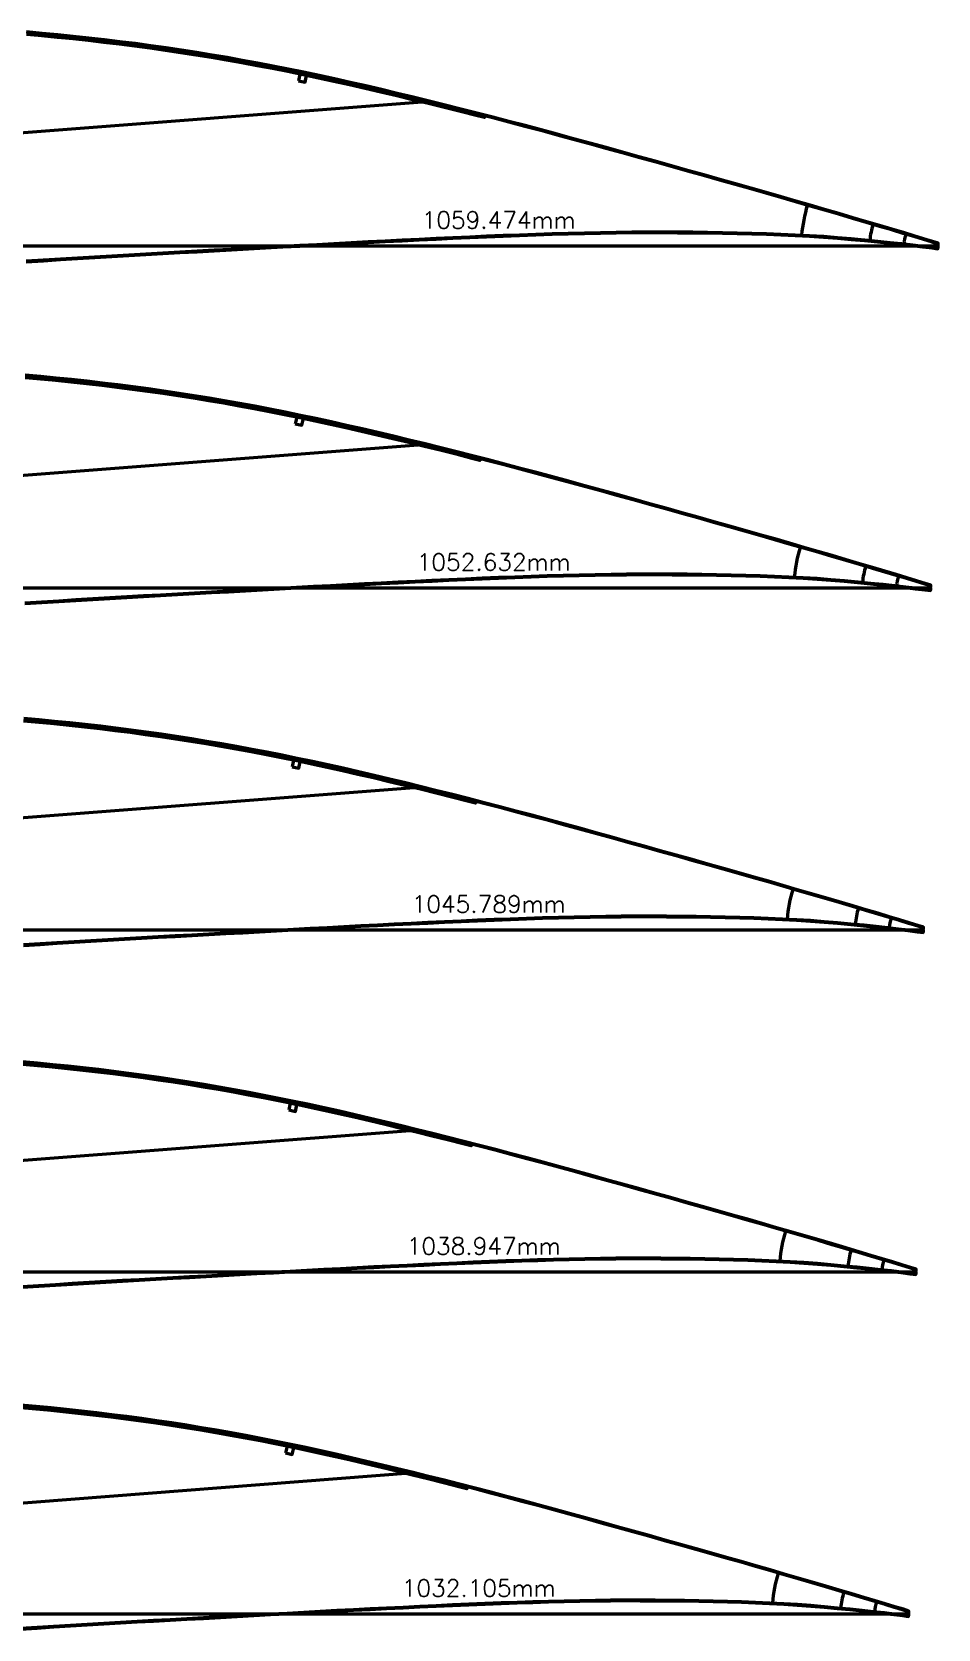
# Model space of a CAD drawing. Header units: metres. Extents: x -405 to 675, y -15418 to 133.
# Drawn here: x 132 to 662, y -2609 to -1675 of the extents above; entities that cross this region are included whole.
import ezdxf
from ezdxf.enums import TextEntityAlignment as Align

# ---------------------------------------------------------------- set-up
doc = ezdxf.new("R2010")
doc.units = ezdxf.units.M
for name, color, linetype, lineweight in [('FoilLayer', 7, 'Continuous', 50), ('RefFoilLayer', 7, 'Continuous', 50), ('StringerLayer', 7, 'Continuous', 50), ('SubLayer', 7, 'Continuous', 50), ('TextLayer', 7, 'Continuous', 50)]:
    doc.layers.add(name, color=color, linetype=linetype, lineweight=lineweight)
doc.styles.add('MSゴシック', font='romans')

msp = doc.modelspace()

# ---------------------------------------------------------------- linework, layer by layer
at = {"layer": 'FoilLayer'}
for points in [[(129.1, -1808.77), (139.1, -1808.14), (149.1, -1807.52), (159.09, -1806.9), (169.08, -1806.3), (179.06, -1805.7), (189.03, -1805.11), (198.99, -1804.53), (208.95, -1803.97), (218.94, -1803.43), (228.95, -1802.88), (238.96, -1802.33), (248.98, -1801.78), (258.99, -1801.22), (269, -1800.67), (279, -1800.12), (289.01, -1799.59), (299.02, -1799.06), (309.01, -1798.52), (318.98, -1797.98), (328.93, -1797.46), (338.86, -1796.95), (348.8, -1796.47), (358.74, -1795.99), (368.68, -1795.51), (378.56, -1795.04), (388.38, -1794.58), (398.12, -1794.15), (407.83, -1793.76), (417.5, -1793.38), (427.07, -1793.03), (436.55, -1792.72), (445.97, -1792.48), (455.38, -1792.27), (464.76, -1792.1), (474.05, -1791.92), (483.17, -1791.75), (492.11, -1791.69), (501.03, -1791.73), (509.95, -1791.78), (518.77, -1791.8), (527.48, -1791.9), (536.16, -1792.1), (544.81, -1792.29), (553.37, -1792.44), (561.81, -1792.66), (570.22, -1793.02), (578.69, -1793.45), (587.11, -1793.88), (595.31, -1794.34), (603.35, -1794.96), (611.36, -1795.66), (619.21, -1796.4), (626.81, -1797.12), (634.04, -1797.87), (640.88, -1798.63), (647.3, -1799.34), (653.26, -1800.03), (658.76, -1800.69), (662.16, -1801.14), (662.03, -1798.84), (658.79, -1797.8), (653.58, -1796.23), (647.95, -1794.49), (641.79, -1792.62), (635.08, -1790.64), (627.86, -1788.5), (620.22, -1786.23), (612.23, -1783.86), (604, -1781.43), (595.7, -1779), (587.33, -1776.62), (578.84, -1774.14), (570.26, -1771.62), (561.53, -1769.12), (552.65, -1766.59), (543.63, -1764.05), (534.44, -1761.46), (525.1, -1758.84), (515.66, -1756.19), (506.15, -1753.52), (496.61, -1750.85), (487.06, -1748.18), (477.52, -1745.53), (467.98, -1742.89), (458.45, -1740.27), (448.94, -1737.67), (439.46, -1735.09), (430.03, -1732.54), (420.61, -1730.03), (411.21, -1727.55), (401.83, -1725.1), (397.19, -1723.9), (396.93, -1724.92), (392.22, -1723.7), (382.89, -1721.33), (373.58, -1718.99), (364.28, -1716.69), (354.98, -1714.43), (345.68, -1712.2), (336.42, -1710), (327.21, -1707.85), (318.08, -1705.75), (309, -1703.72), (299.97, -1701.76), (290.97, -1699.86), (281.99, -1698.02), (273.03, -1696.25), (264.08, -1694.54), (255.15, -1692.89), (246.23, -1691.31), (237.31, -1689.79), (228.37, -1688.34), (219.42, -1686.95), (210.46, -1685.62), (201.49, -1684.35), (192.51, -1683.13), (183.52, -1681.98), (174.52, -1680.89), (165.5, -1679.86), (156.45, -1678.88), (147.38, -1677.97), (138.3, -1677.1), (129.21, -1676.29)], [(128.27, -2008.71), (138.2, -2008.08), (148.13, -2007.46), (158.06, -2006.85), (167.99, -2006.25), (177.91, -2005.66), (187.81, -2005.07), (197.7, -2004.5), (207.6, -2003.95), (217.53, -2003.4), (227.47, -2002.86), (237.42, -2002.31), (247.37, -2001.76), (257.32, -2001.21), (267.26, -2000.66), (277.2, -2000.12), (287.14, -1999.59), (297.08, -1999.06), (307.01, -1998.53), (316.92, -1997.99), (326.8, -1997.47), (336.67, -1996.97), (346.55, -1996.49), (356.43, -1996.01), (366.29, -1995.53), (376.12, -1995.06), (385.87, -1994.61), (395.55, -1994.19), (405.2, -1993.8), (414.8, -1993.42), (424.31, -1993.07), (433.73, -1992.77), (443.09, -1992.52), (452.44, -1992.32), (461.76, -1992.15), (470.99, -1991.96), (480.05, -1991.8), (488.93, -1991.74), (497.79, -1991.78), (506.65, -1991.83), (515.42, -1991.85), (524.08, -1991.95), (532.7, -1992.14), (541.29, -1992.34), (549.8, -1992.49), (558.19, -1992.7), (566.54, -1993.06), (574.95, -1993.49), (583.31, -1993.92), (591.47, -1994.37), (599.46, -1994.99), (607.41, -1995.69), (615.21, -1996.42), (622.76, -1997.14), (629.94, -1997.88), (636.74, -1998.63), (643.12, -1999.34), (649.04, -2000.03), (654.5, -2000.69), (657.88, -2001.13), (657.76, -1998.85), (654.54, -1997.82), (649.36, -1996.26), (643.76, -1994.52), (637.65, -1992.67), (630.98, -1990.7), (623.81, -1988.58), (616.21, -1986.32), (608.27, -1983.97), (600.1, -1981.55), (591.85, -1979.14), (583.54, -1976.77), (575.1, -1974.31), (566.57, -1971.8), (557.9, -1969.32), (549.08, -1966.8), (540.12, -1964.29), (530.99, -1961.71), (521.71, -1959.1), (512.33, -1956.47), (502.88, -1953.82), (493.4, -1951.17), (483.91, -1948.52), (474.43, -1945.88), (464.96, -1943.26), (455.49, -1940.66), (446.04, -1938.07), (436.62, -1935.51), (427.25, -1932.98), (417.89, -1930.49), (408.55, -1928.02), (399.24, -1925.59), (394.62, -1924.4), (394.36, -1925.41), (389.68, -1924.21), (380.42, -1921.84), (371.17, -1919.52), (361.92, -1917.24), (352.69, -1914.99), (343.45, -1912.78), (334.24, -1910.59), (325.1, -1908.45), (316.02, -1906.37), (307, -1904.35), (298.03, -1902.4), (289.09, -1900.52), (280.17, -1898.69), (271.26, -1896.93), (262.37, -1895.23), (253.5, -1893.59), (244.64, -1892.02), (235.77, -1890.52), (226.9, -1889.07), (218.01, -1887.69), (209.1, -1886.37), (200.19, -1885.1), (191.26, -1883.9), (182.33, -1882.75), (173.39, -1881.67), (164.43, -1880.64), (155.44, -1879.68), (146.43, -1878.76), (137.4, -1877.9), (128.38, -1877.1)], [(127.43, -2208.65), (137.31, -2208.03), (147.17, -2207.41), (157.04, -2206.81), (166.9, -2206.21), (176.75, -2205.62), (186.59, -2205.04), (196.42, -2204.47), (206.25, -2203.92), (216.11, -2203.38), (225.99, -2202.84), (235.87, -2202.3), (245.76, -2201.75), (255.65, -2201.2), (265.53, -2200.65), (275.4, -2200.12), (285.28, -2199.59), (295.15, -2199.06), (305.02, -2198.53), (314.86, -2198), (324.68, -2197.49), (334.48, -2196.99), (344.29, -2196.51), (354.11, -2196.03), (363.91, -2195.56), (373.67, -2195.09), (383.36, -2194.64), (392.98, -2194.22), (402.57, -2193.83), (412.11, -2193.46), (421.56, -2193.11), (430.91, -2192.81), (440.21, -2192.57), (449.5, -2192.37), (458.76, -2192.19), (467.93, -2192.01), (476.93, -2191.85), (485.75, -2191.79), (494.56, -2191.83), (503.36, -2191.88), (512.07, -2191.9), (520.67, -2192), (529.23, -2192.19), (537.78, -2192.39), (546.23, -2192.53), (554.56, -2192.75), (562.86, -2193.1), (571.21, -2193.53), (579.52, -2193.95), (587.62, -2194.41), (595.56, -2195.02), (603.46, -2195.71), (611.21, -2196.44), (618.71, -2197.15), (625.85, -2197.89), (632.6, -2198.64), (638.94, -2199.34), (644.82, -2200.02), (650.25, -2200.68), (653.6, -2201.12), (653.48, -2198.86), (650.28, -2197.84), (645.14, -2196.28), (639.58, -2194.56), (633.5, -2192.72), (626.88, -2190.76), (619.75, -2188.65), (612.21, -2186.41), (604.32, -2184.07), (596.2, -2181.67), (588, -2179.28), (579.74, -2176.93), (571.36, -2174.48), (562.89, -2171.99), (554.27, -2169.52), (545.52, -2167.02), (536.61, -2164.52), (527.54, -2161.97), (518.32, -2159.37), (509, -2156.76), (499.61, -2154.13), (490.19, -2151.49), (480.77, -2148.86), (471.35, -2146.24), (461.93, -2143.64), (452.53, -2141.05), (443.14, -2138.48), (433.78, -2135.93), (424.47, -2133.42), (415.18, -2130.94), (405.9, -2128.49), (396.64, -2126.07), (392.06, -2124.89), (391.8, -2125.91), (387.15, -2124.71), (377.94, -2122.36), (368.75, -2120.06), (359.57, -2117.79), (350.39, -2115.55), (341.22, -2113.35), (332.07, -2111.18), (322.98, -2109.06), (313.96, -2106.99), (305, -2104.98), (296.09, -2103.05), (287.21, -2101.17), (278.34, -2099.36), (269.5, -2097.61), (260.67, -2095.92), (251.85, -2094.29), (243.05, -2092.73), (234.24, -2091.24), (225.42, -2089.8), (216.59, -2088.43), (207.74, -2087.12), (198.89, -2085.86), (190.02, -2084.66), (181.15, -2083.52), (172.26, -2082.45), (163.36, -2081.43), (154.43, -2080.47), (145.47, -2079.56), (136.51, -2078.71), (127.54, -2077.91)], [(126.6, -2408.59), (136.41, -2407.97), (146.21, -2407.36), (156.01, -2406.76), (165.81, -2406.17), (175.59, -2405.58), (185.37, -2405), (195.13, -2404.44), (204.91, -2403.89), (214.7, -2403.35), (224.51, -2402.82), (234.33, -2402.28), (244.15, -2401.73), (253.97, -2401.19), (263.79, -2400.65), (273.6, -2400.11), (283.41, -2399.59), (293.22, -2399.07), (303.02, -2398.54), (312.8, -2398.01), (322.56, -2397.5), (332.3, -2397), (342.04, -2396.53), (351.79, -2396.05), (361.53, -2395.59), (371.23, -2395.12), (380.85, -2394.68), (390.41, -2394.26), (399.93, -2393.87), (409.41, -2393.5), (418.8, -2393.15), (428.09, -2392.86), (437.33, -2392.61), (446.56, -2392.42), (455.75, -2392.24), (464.87, -2392.06), (473.81, -2391.9), (482.58, -2391.84), (491.32, -2391.88), (500.07, -2391.93), (508.72, -2391.95), (517.26, -2392.05), (525.77, -2392.24), (534.26, -2392.43), (542.65, -2392.58), (550.93, -2392.79), (559.17, -2393.14), (567.47, -2393.57), (575.73, -2393.99), (583.78, -2394.44), (591.67, -2395.05), (599.51, -2395.74), (607.22, -2396.46), (614.66, -2397.17), (621.75, -2397.9), (628.46, -2398.64), (634.76, -2399.34), (640.61, -2400.02), (646, -2400.67), (649.33, -2401.11), (649.2, -2398.87), (646.03, -2397.85), (640.92, -2396.31), (635.39, -2394.6), (629.36, -2392.77), (622.78, -2390.83), (615.7, -2388.73), (608.2, -2386.5), (600.36, -2384.18), (592.3, -2381.8), (584.15, -2379.42), (575.95, -2377.08), (567.63, -2374.65), (559.21, -2372.17), (550.64, -2369.72), (541.95, -2367.24), (533.1, -2364.76), (524.09, -2362.22), (514.93, -2359.64), (505.67, -2357.04), (496.34, -2354.43), (486.98, -2351.81), (477.62, -2349.19), (468.26, -2346.59), (458.91, -2344.01), (449.56, -2341.44), (440.24, -2338.88), (430.95, -2336.35), (421.69, -2333.86), (412.46, -2331.4), (403.24, -2328.96), (394.04, -2326.56), (389.49, -2325.39), (389.23, -2326.4), (384.61, -2325.21), (375.47, -2322.88), (366.34, -2320.59), (357.22, -2318.33), (348.1, -2316.12), (338.98, -2313.93), (329.89, -2311.77), (320.87, -2309.66), (311.91, -2307.61), (303.01, -2305.62), (294.15, -2303.69), (285.33, -2301.83), (276.52, -2300.03), (267.73, -2298.29), (258.96, -2296.61), (250.2, -2294.99), (241.45, -2293.44), (232.7, -2291.96), (223.94, -2290.53), (215.17, -2289.17), (206.38, -2287.86), (197.58, -2286.62), (188.77, -2285.42), (179.96, -2284.29), (171.13, -2283.22), (162.29, -2282.21), (153.41, -2281.26), (144.52, -2280.36), (135.61, -2279.51), (126.71, -2278.72)], [(125.77, -2608.53), (135.51, -2607.92), (145.25, -2607.31), (154.98, -2606.71), (164.71, -2606.12), (174.44, -2605.54), (184.15, -2604.96), (193.85, -2604.4), (203.56, -2603.86), (213.29, -2603.33), (223.03, -2602.8), (232.79, -2602.26), (242.54, -2601.72), (252.3, -2601.18), (262.05, -2600.64), (271.8, -2600.11), (281.55, -2599.59), (291.29, -2599.07), (301.02, -2598.55), (310.74, -2598.02), (320.43, -2597.51), (330.11, -2597.02), (339.79, -2596.55), (349.48, -2596.08), (359.15, -2595.61), (368.78, -2595.15), (378.34, -2594.71), (387.84, -2594.29), (397.3, -2593.91), (406.71, -2593.54), (416.04, -2593.2), (425.27, -2592.9), (434.45, -2592.66), (443.62, -2592.46), (452.75, -2592.29), (461.81, -2592.11), (470.69, -2591.95), (479.4, -2591.89), (488.08, -2591.94), (496.77, -2591.98), (505.37, -2592), (513.86, -2592.1), (522.31, -2592.29), (530.74, -2592.48), (539.08, -2592.63), (547.3, -2592.83), (555.49, -2593.19), (563.74, -2593.61), (571.94, -2594.03), (579.93, -2594.47), (587.77, -2595.08), (595.57, -2595.76), (603.22, -2596.48), (610.62, -2597.18), (617.66, -2597.91), (624.32, -2598.65), (630.58, -2599.34), (636.39, -2600.02), (641.74, -2600.67), (645.05, -2601.1), (644.93, -2598.88), (641.77, -2597.87), (636.7, -2596.34), (631.21, -2594.64), (625.21, -2592.82), (618.67, -2590.89), (611.64, -2588.81), (604.2, -2586.59), (596.41, -2584.29), (588.39, -2581.92), (580.31, -2579.56), (572.15, -2577.24), (563.89, -2574.82), (555.52, -2572.36), (547.02, -2569.92), (538.38, -2567.46), (529.59, -2564.99), (520.63, -2562.47), (511.54, -2559.91), (502.34, -2557.33), (493.07, -2554.73), (483.77, -2552.13), (474.48, -2549.53), (465.18, -2546.95), (455.89, -2544.38), (446.6, -2541.83), (437.34, -2539.29), (428.11, -2536.78), (418.92, -2534.3), (409.74, -2531.85), (400.58, -2529.43), (391.45, -2527.05), (386.93, -2525.88), (386.66, -2526.9), (382.08, -2525.71), (372.99, -2523.4), (363.92, -2521.12), (354.86, -2518.88), (345.8, -2516.68), (336.75, -2514.51), (327.72, -2512.36), (318.75, -2510.27), (309.85, -2508.22), (301.01, -2506.25), (292.21, -2504.33), (283.45, -2502.48), (274.7, -2500.7), (265.97, -2498.97), (257.25, -2497.3), (248.55, -2495.7), (239.86, -2494.16), (231.17, -2492.68), (222.47, -2491.27), (213.75, -2489.91), (205.02, -2488.61), (196.28, -2487.37), (187.53, -2486.19), (178.77, -2485.07), (170.01, -2484), (161.22, -2483), (152.4, -2482.05), (143.57, -2481.16), (134.72, -2480.31), (125.87, -2479.52)]]:
    msp.add_lwpolyline(points, dxfattribs=at)
at = {"layer": 'RefFoilLayer'}
for points in [[(129.13, -1809.22), (139.13, -1808.59), (149.13, -1807.96), (159.12, -1807.35), (169.11, -1806.74), (179.09, -1806.15), (189.06, -1805.56), (199.01, -1804.98), (208.98, -1804.42), (218.97, -1803.88), (228.97, -1803.33), (238.99, -1802.78), (249, -1802.23), (259.02, -1801.67), (269.02, -1801.12), (279.03, -1800.57), (289.04, -1800.04), (299.04, -1799.51), (309.03, -1798.97), (319.01, -1798.43), (328.95, -1797.91), (338.88, -1797.4), (348.82, -1796.92), (358.77, -1796.43), (368.7, -1795.96), (378.58, -1795.48), (388.4, -1795.03), (398.14, -1794.6), (407.85, -1794.21), (417.52, -1793.83), (427.09, -1793.48), (436.56, -1793.17), (445.98, -1792.93), (455.39, -1792.72), (464.77, -1792.55), (474.06, -1792.37), (483.17, -1792.2), (492.11, -1792.14), (501.02, -1792.18), (509.94, -1792.23), (518.77, -1792.25), (527.47, -1792.35), (536.15, -1792.55), (544.8, -1792.74), (553.36, -1792.89), (561.8, -1793.11), (570.2, -1793.47), (578.66, -1793.9), (587.08, -1794.33), (595.28, -1794.79), (603.31, -1795.41), (611.31, -1796.11), (619.17, -1796.84), (626.76, -1797.57), (633.99, -1798.31), (640.83, -1799.07), (647.24, -1799.78), (653.21, -1800.48), (658.7, -1801.14), (662.1, -1801.59), (662.17, -1798.41), (658.92, -1797.37), (653.72, -1795.8), (648.08, -1794.06), (641.92, -1792.19), (635.21, -1790.2), (627.99, -1788.07), (620.35, -1785.79), (612.35, -1783.43), (604.13, -1781), (595.82, -1778.57), (587.46, -1776.19), (578.97, -1773.71), (570.38, -1771.18), (561.65, -1768.68), (552.78, -1766.15), (543.76, -1763.62), (534.56, -1761.03), (525.23, -1758.4), (515.78, -1755.75), (506.27, -1753.09), (496.73, -1750.42), (487.18, -1747.75), (477.64, -1745.1), (468.1, -1742.46), (458.57, -1739.84), (449.06, -1737.23), (439.58, -1734.65), (430.14, -1732.11), (420.73, -1729.6), (411.32, -1727.12), (401.94, -1724.67), (392.59, -1722.25), (383.26, -1719.87), (373.94, -1717.53), (364.63, -1715.23), (355.33, -1712.97), (346.03, -1710.74), (336.76, -1708.54), (327.55, -1706.39), (318.4, -1704.29), (309.32, -1702.26), (300.28, -1700.29), (291.27, -1698.39), (282.28, -1696.55), (273.31, -1694.78), (264.35, -1693.06), (255.41, -1691.41), (246.48, -1689.83), (237.55, -1688.31), (228.6, -1686.86), (219.64, -1685.47), (210.67, -1684.13), (201.69, -1682.86), (192.7, -1681.64), (183.7, -1680.49), (174.69, -1679.4), (165.66, -1678.37), (156.6, -1677.39), (147.52, -1676.47), (138.43, -1675.61), (129.34, -1674.8)], [(128.3, -2009.16), (138.23, -2008.53), (148.16, -2007.91), (158.09, -2007.3), (168.02, -2006.7), (177.93, -2006.11), (187.84, -2005.52), (197.73, -2004.95), (207.63, -2004.39), (217.55, -2003.85), (227.5, -2003.31), (237.44, -2002.76), (247.39, -2002.21), (257.34, -2001.66), (267.29, -2001.11), (277.23, -2000.57), (287.17, -2000.04), (297.11, -1999.51), (307.04, -1998.98), (316.95, -1998.44), (326.83, -1997.92), (336.7, -1997.42), (346.57, -1996.94), (356.45, -1996.46), (366.32, -1995.98), (376.14, -1995.51), (385.89, -1995.06), (395.57, -1994.64), (405.22, -1994.25), (414.82, -1993.87), (424.33, -1993.52), (433.74, -1993.22), (443.1, -1992.97), (452.45, -1992.77), (461.77, -1992.6), (471, -1992.41), (480.05, -1992.25), (488.93, -1992.19), (497.79, -1992.23), (506.65, -1992.28), (515.42, -1992.3), (524.07, -1992.4), (532.69, -1992.59), (541.29, -1992.79), (549.79, -1992.94), (558.17, -1993.15), (566.52, -1993.51), (574.93, -1993.94), (583.29, -1994.37), (591.43, -1994.82), (599.42, -1995.44), (607.37, -1996.13), (615.17, -1996.86), (622.71, -1997.58), (629.89, -1998.33), (636.69, -1999.08), (643.06, -1999.78), (648.99, -2000.47), (654.44, -2001.13), (657.82, -2001.58), (657.89, -1998.42), (654.67, -1997.39), (649.5, -1995.83), (643.89, -1994.09), (637.78, -1992.24), (631.11, -1990.27), (623.94, -1988.15), (616.34, -1985.89), (608.4, -1983.54), (600.22, -1981.12), (591.97, -1978.71), (583.66, -1976.34), (575.23, -1973.88), (566.7, -1971.37), (558.02, -1968.88), (549.21, -1966.37), (540.25, -1963.86), (531.11, -1961.28), (521.83, -1958.67), (512.45, -1956.04), (503, -1953.39), (493.52, -1950.74), (484.03, -1948.09), (474.55, -1945.45), (465.08, -1942.83), (455.61, -1940.23), (446.16, -1937.64), (436.74, -1935.08), (427.36, -1932.55), (418.01, -1930.05), (408.67, -1927.59), (399.35, -1925.15), (390.05, -1922.75), (380.78, -1920.39), (371.53, -1918.07), (362.28, -1915.78), (353.04, -1913.53), (343.8, -1911.32), (334.58, -1909.13), (325.43, -1906.99), (316.35, -1904.91), (307.32, -1902.89), (298.34, -1900.93), (289.39, -1899.05), (280.46, -1897.22), (271.54, -1895.46), (262.65, -1893.75), (253.76, -1892.11), (244.89, -1890.54), (236.01, -1889.04), (227.13, -1887.59), (218.23, -1886.21), (209.31, -1884.88), (200.39, -1883.62), (191.45, -1882.41), (182.51, -1881.26), (173.56, -1880.18), (164.59, -1879.15), (155.59, -1878.18), (146.57, -1877.27), (137.54, -1876.41), (128.5, -1875.6)], [(127.46, -2209.1), (137.33, -2208.48), (147.2, -2207.86), (157.06, -2207.26), (166.92, -2206.66), (176.78, -2206.07), (186.61, -2205.49), (196.44, -2204.92), (206.28, -2204.37), (216.14, -2203.83), (226.02, -2203.29), (235.9, -2202.75), (245.78, -2202.2), (255.67, -2201.65), (265.55, -2201.1), (275.42, -2200.57), (285.3, -2200.04), (295.18, -2199.51), (305.04, -2198.98), (314.89, -2198.45), (324.7, -2197.94), (334.51, -2197.44), (344.31, -2196.96), (354.13, -2196.48), (363.94, -2196.01), (373.69, -2195.54), (383.38, -2195.09), (393, -2194.67), (402.58, -2194.28), (412.12, -2193.91), (421.57, -2193.56), (430.92, -2193.26), (440.22, -2193.02), (449.51, -2192.82), (458.77, -2192.64), (467.94, -2192.46), (476.93, -2192.3), (485.75, -2192.24), (494.55, -2192.28), (503.36, -2192.33), (512.07, -2192.35), (520.66, -2192.45), (529.22, -2192.64), (537.77, -2192.84), (546.21, -2192.98), (554.54, -2193.19), (562.83, -2193.55), (571.19, -2193.98), (579.5, -2194.4), (587.59, -2194.85), (595.52, -2195.47), (603.42, -2196.16), (611.17, -2196.88), (618.66, -2197.6), (625.8, -2198.34), (632.55, -2199.09), (638.88, -2199.79), (644.77, -2200.47), (650.19, -2201.13), (653.55, -2201.57), (653.62, -2198.43), (650.41, -2197.4), (645.27, -2195.85), (639.71, -2194.13), (633.63, -2192.29), (627, -2190.33), (619.88, -2188.22), (612.34, -2185.98), (604.44, -2183.64), (596.32, -2181.24), (588.13, -2178.85), (579.87, -2176.5), (571.49, -2174.05), (563.01, -2171.56), (554.4, -2169.09), (545.64, -2166.59), (536.73, -2164.09), (527.66, -2161.53), (518.44, -2158.94), (509.12, -2156.32), (499.73, -2153.69), (490.31, -2151.06), (480.89, -2148.42), (471.47, -2145.8), (462.05, -2143.2), (452.65, -2140.62), (443.26, -2138.04), (433.9, -2135.5), (424.59, -2132.99), (415.29, -2130.51), (406.01, -2128.06), (396.75, -2125.64), (387.52, -2123.25), (378.31, -2120.91), (369.11, -2118.6), (359.92, -2116.33), (350.74, -2114.1), (341.56, -2111.89), (332.41, -2109.72), (323.32, -2107.59), (314.29, -2105.52), (305.32, -2103.52), (296.4, -2101.58), (287.51, -2099.7), (278.64, -2097.89), (269.78, -2096.14), (260.94, -2094.44), (252.11, -2092.82), (243.3, -2091.25), (234.48, -2089.76), (225.65, -2088.32), (216.81, -2086.95), (207.95, -2085.63), (199.09, -2084.37), (190.21, -2083.17), (181.33, -2082.03), (172.43, -2080.95), (163.52, -2079.94), (154.58, -2078.98), (145.62, -2078.07), (136.64, -2077.21), (127.66, -2076.41)], [(126.63, -2409.04), (136.44, -2408.42), (146.24, -2407.81), (156.04, -2407.21), (165.83, -2406.61), (175.62, -2406.03), (185.39, -2405.45), (195.16, -2404.89), (204.93, -2404.34), (214.72, -2403.8), (224.54, -2403.27), (234.36, -2402.73), (244.18, -2402.18), (254, -2401.64), (263.81, -2401.09), (273.62, -2400.56), (283.44, -2400.04), (293.25, -2399.52), (303.04, -2398.99), (312.83, -2398.46), (322.58, -2397.95), (332.32, -2397.45), (342.06, -2396.98), (351.82, -2396.5), (361.55, -2396.04), (371.25, -2395.57), (380.87, -2395.13), (390.43, -2394.71), (399.95, -2394.32), (409.43, -2393.95), (418.81, -2393.6), (428.1, -2393.31), (437.34, -2393.06), (446.57, -2392.87), (455.76, -2392.69), (464.88, -2392.51), (473.81, -2392.35), (482.57, -2392.29), (491.32, -2392.33), (500.07, -2392.38), (508.72, -2392.4), (517.25, -2392.5), (525.76, -2392.69), (534.25, -2392.88), (542.64, -2393.03), (550.91, -2393.24), (559.15, -2393.59), (567.45, -2394.02), (575.71, -2394.44), (583.74, -2394.89), (591.63, -2395.49), (599.47, -2396.18), (607.17, -2396.91), (614.62, -2397.61), (621.7, -2398.35), (628.41, -2399.09), (634.7, -2399.79), (640.55, -2400.47), (645.94, -2401.12), (649.27, -2401.56), (649.34, -2398.44), (646.16, -2397.42), (641.05, -2395.88), (635.52, -2394.17), (629.48, -2392.34), (622.9, -2390.39), (615.82, -2388.3), (608.33, -2386.07), (600.49, -2383.75), (592.42, -2381.37), (584.28, -2378.99), (576.07, -2376.65), (567.75, -2374.22), (559.33, -2371.74), (550.77, -2369.29), (542.07, -2366.81), (533.22, -2364.33), (524.21, -2361.78), (515.05, -2359.21), (505.79, -2356.61), (496.46, -2354), (487.1, -2351.38), (477.74, -2348.76), (468.38, -2346.16), (459.03, -2343.57), (449.68, -2341), (440.36, -2338.45), (431.06, -2335.92), (421.81, -2333.42), (412.58, -2330.96), (403.35, -2328.53), (394.16, -2326.13), (384.98, -2323.76), (375.83, -2321.43), (366.7, -2319.13), (357.57, -2316.88), (348.45, -2314.66), (339.33, -2312.47), (330.23, -2310.31), (321.2, -2308.2), (312.24, -2306.14), (303.33, -2304.15), (294.46, -2302.22), (285.63, -2300.36), (276.81, -2298.56), (268.01, -2296.82), (259.23, -2295.14), (250.46, -2293.52), (241.7, -2291.97), (232.94, -2290.48), (224.17, -2289.05), (215.39, -2287.69), (206.59, -2286.38), (197.78, -2285.13), (188.97, -2283.94), (180.14, -2282.8), (171.3, -2281.73), (162.45, -2280.72), (153.57, -2279.77), (144.66, -2278.87), (135.75, -2278.02), (126.83, -2277.22)], [(125.79, -2608.98), (135.54, -2608.37), (145.27, -2607.76), (155.01, -2607.16), (164.74, -2606.57), (174.46, -2605.99), (184.17, -2605.41), (193.87, -2604.85), (203.58, -2604.31), (213.31, -2603.78), (223.06, -2603.24), (232.81, -2602.71), (242.57, -2602.17), (252.33, -2601.62), (262.07, -2601.09), (271.82, -2600.56), (281.57, -2600.04), (291.32, -2599.52), (301.05, -2599), (310.76, -2598.47), (320.45, -2597.96), (330.13, -2597.47), (339.81, -2597), (349.5, -2596.53), (359.17, -2596.06), (368.8, -2595.6), (378.36, -2595.16), (387.86, -2594.74), (397.31, -2594.36), (406.73, -2593.99), (416.05, -2593.65), (425.28, -2593.35), (434.46, -2593.11), (443.63, -2592.91), (452.76, -2592.74), (461.81, -2592.56), (470.69, -2592.4), (479.4, -2592.34), (488.08, -2592.39), (496.77, -2592.43), (505.37, -2592.45), (513.85, -2592.55), (522.3, -2592.74), (530.73, -2592.93), (539.07, -2593.08), (547.28, -2593.28), (555.47, -2593.64), (563.71, -2594.06), (571.92, -2594.47), (579.9, -2594.92), (587.73, -2595.52), (595.52, -2596.21), (603.17, -2596.93), (610.57, -2597.63), (617.61, -2598.36), (624.27, -2599.1), (630.52, -2599.79), (636.33, -2600.46), (641.68, -2601.11), (644.99, -2601.55), (645.07, -2598.45), (641.9, -2597.44), (636.83, -2595.91), (631.34, -2594.21), (625.34, -2592.39), (618.8, -2590.46), (611.77, -2588.38), (604.32, -2586.16), (596.53, -2583.86), (588.52, -2581.49), (580.43, -2579.13), (572.28, -2576.8), (564.01, -2574.39), (555.65, -2571.93), (547.14, -2569.49), (538.5, -2567.03), (529.71, -2564.56), (520.76, -2562.04), (511.66, -2559.48), (502.46, -2556.9), (493.19, -2554.3), (483.9, -2551.7), (474.6, -2549.1), (465.3, -2546.51), (456.01, -2543.95), (446.72, -2541.39), (437.46, -2538.86), (428.22, -2536.34), (419.03, -2533.86), (409.86, -2531.42), (400.7, -2529), (391.56, -2526.61), (382.45, -2524.26), (373.36, -2521.94), (364.28, -2519.66), (355.22, -2517.42), (346.15, -2515.22), (337.09, -2513.05), (328.06, -2510.9), (319.09, -2508.8), (310.18, -2506.76), (301.33, -2504.78), (292.52, -2502.87), (283.75, -2501.01), (274.99, -2499.22), (266.25, -2497.5), (257.52, -2495.83), (248.81, -2494.22), (240.11, -2492.68), (231.41, -2491.2), (222.7, -2489.78), (213.97, -2488.43), (205.23, -2487.13), (196.48, -2485.89), (187.72, -2484.7), (178.95, -2483.58), (170.18, -2482.51), (161.38, -2481.51), (152.55, -2480.56), (143.71, -2479.66), (134.85, -2478.82), (125.99, -2478.03)]]:
    msp.add_lwpolyline(points, dxfattribs=at)
at = {"layer": 'StringerLayer'}
for points in [[(288.26, -1703.38), (292.18, -1704.2), (293, -1700.29), (289.09, -1699.46), (288.26, -1703.38)], [(286.38, -1904.03), (290.3, -1904.86), (291.12, -1900.94), (287.21, -1900.12), (286.38, -1904.03)], [(284.5, -2104.69), (288.41, -2105.51), (289.24, -2101.6), (285.33, -2100.77), (284.5, -2104.69)], [(282.62, -2305.34), (286.53, -2306.17), (287.36, -2302.26), (283.44, -2301.43), (282.62, -2305.34)], [(280.74, -2506), (284.65, -2506.83), (285.48, -2502.91), (281.56, -2502.09), (280.74, -2506)]]:
    msp.add_lwpolyline(points, dxfattribs=at)
at = {"layer": 'SubLayer'}
for p, q in [((365.62, -1715.48), (-383.54, -1773.12)), ((-397.3, -1800), (662.17, -1800)), ((363.26, -1916.02), (-381.06, -1973.3)), ((-394.74, -2000), (657.89, -2000)), ((360.9, -2116.57), (-378.59, -2173.47)), ((-392.17, -2200), (653.62, -2200)), ((358.54, -2317.12), (-376.11, -2373.64)), ((-389.61, -2400), (649.34, -2400)), ((356.18, -2517.66), (-373.63, -2573.82)), ((-387.04, -2600), (645.07, -2600))]:
    msp.add_line(p, q, dxfattribs=at)
for centre, radius, start, end in [((662.17, -1800), 80, 162.67291, 175.44062), ((662.17, -1800), 40, 161.65665, 175.25529), ((662.17, -1800), 20, 159.84224, 176.48432), ((657.89, -2000), 80, 162.68165, 175.44915), ((657.89, -2000), 40, 161.67224, 175.2466), ((657.89, -2000), 20, 159.87199, 176.45796), ((653.62, -2200), 80, 162.69039, 175.45768), ((653.62, -2200), 40, 161.68783, 175.2379), ((653.62, -2200), 20, 159.90174, 176.43159), ((649.34, -2400), 80, 162.69914, 175.46621), ((649.34, -2400), 40, 161.70342, 175.2292), ((649.34, -2400), 20, 159.93149, 176.40523), ((645.07, -2600), 80, 162.70788, 175.47474), ((645.07, -2600), 40, 161.71902, 175.2205), ((645.07, -2600), 20, 159.96124, 176.37887)]:
    msp.add_arc(centre, radius, start, end, dxfattribs=at)

# ---------------------------------------------------------------- texts
at = {"layer": 'TextLayer', "style": 'MSゴシック'}
for s, p in [('1059.474mm', (450.28, -1792.83)), ('1052.632mm', (447.37, -1992.88)), ('1045.789mm', (444.46, -2192.93)), ('1038.947mm', (441.55, -2392.97)), ('1032.105mm', (438.64, -2593.02))]:
    msp.add_text(s, height=10, dxfattribs=at).set_placement(p, align=Align.BOTTOM_RIGHT)

doc.saveas('drawing.dxf')
